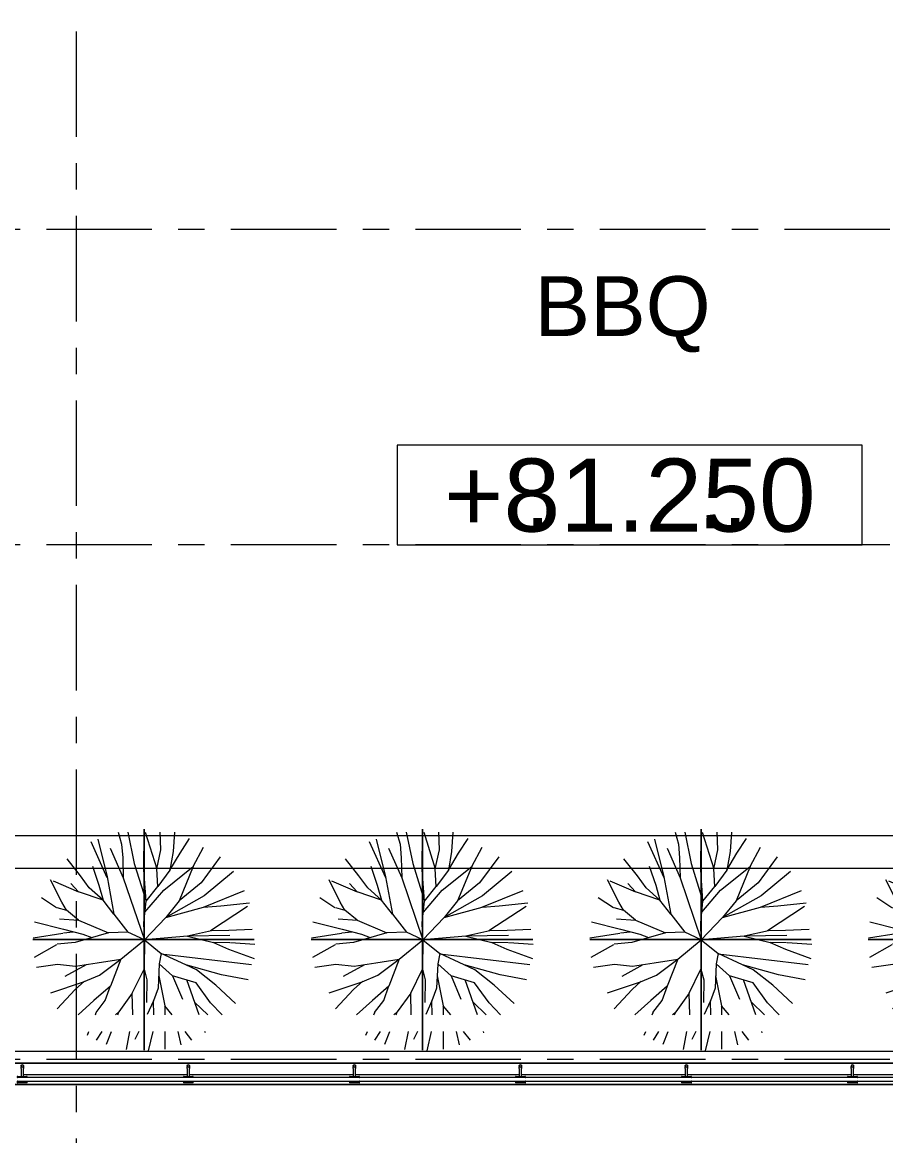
# Model space of a CAD drawing. Header units: millimetres. Extents: x -20144 to 117103, y -11426 to 48263.
# Drawn here: x 64325 to 69525, y 21391 to 28098 of the extents above; entities that cross this region are included whole.
import ezdxf
from ezdxf.enums import TextEntityAlignment as Align

# ---------------------------------------------------------------- set-up
doc = ezdxf.new("R2010")
doc.units = ezdxf.units.MM
doc.linetypes.add('Grid Line', pattern=[22.225, 12.7, -3.175, 3.175, -3.175])
for name, color, linetype, lineweight in [('CHU', 181, 'Continuous', 5), ('KI-HIEU-1', 151, 'Continuous', 9), ('L-SITE', 91, 'Continuous', 5), ('NET THAY 1', 41, 'Continuous', 5), ('NET THAY 2', 55, 'Continuous', 5), ('NET-THAY', 2, 'Continuous', 15), ('TRUC', 225, 'Continuous', 5)]:
    doc.layers.add(name, color=color, linetype=linetype, lineweight=lineweight)
doc.styles.add('Arial', font='arial.ttf', dxfattribs={"height": 476.25})
doc.styles.add('Arial_4', font='arial.ttf', dxfattribs={"height": 360})

# ---------------------------------------------------------------- blocks, each defined once
blk = doc.blocks.new('*U631')
at = {"color": 7, "ltscale": 30, "true_color": 0xffffff, "insert": (520, 350), "char_height": 200, "attachment_point": 5, "bg_fill": 3, "box_fill_scale": 1.25, "bg_fill_color": 256, "bg_fill_true_color": 13158600, "bg_fill_transparency": 0}
blk.add_mtext('\\A1;.      ..', dxfattribs=at)
blk.add_lwpolyline([(-200, 200), (1200, 200), (1200, 500), (-200, 500)], close=True)
at = {"color": 7, "style": 'Arial'}
blk.add_attdef('±0.000', text='', height=220, dxfattribs=at).set_placement((500, 350), align=Align.MIDDLE)
blk = doc.blocks.new('Railing - NBS_RailInfillPnl_Post-721024-MẶT BẰNG TẦNG 23')
at = {"layer": 'NET THAY 2'}
for p, q in [((-13, -5), (-13, 5)), ((13, 5), (13, -5))]:
    blk.add_line(p, q, dxfattribs=at)
blk = doc.blocks.new('Railing - Railing-537716-MẶT BẰNG TẦNG 23')
at = {"layer": 'NET THAY 1'}
for p, q in [((1523.5, 21827.1), (-8372.5, 21827.1)), ((-8372.5, 21827.1), (1523.5, 21827.1)), ((-6668.2, 21760.1), (-5681.5, 21760.1)), ((-5666.4, 21760.1), (-4681.5, 21760.1)), ((-4668.2, 21760.1), (-3681.5, 21760.1)), ((-3668.2, 21760.1), (-2681.5, 21760.1)), ((-2668.2, 21760.1), (-1681.5, 21760.1)), ((-1668.2, 21760.1), (-681.5, 21760.1)), ((-8499.5, 21700.1), (1650.5, 21700.1))]:
    blk.add_line(p, q, dxfattribs=at)
at = {"rotation": 270}
for p in [(-6451.5, 21730.1), (-4433.5, 21730.1), (-2415.5, 21730.1)]:
    blk.add_blockref('Railing - NBS_RailInfillPnl_Post-721024-MẶT BẰNG TẦNG 23', p, dxfattribs=at)
blk = doc.blocks.new('Top Rail Type - Top Rail_Internal_-538202-MẶT BẰNG TẦNG 23')
at = {"layer": 'NET THAY 1'}
for p, q in [((-5700.8, 21740.8), (-6648.8, 21740.8)), ((-4700.8, 21740.8), (-5648.8, 21740.8)), ((-3700.8, 21740.8), (-4648.8, 21740.8)), ((-2700.8, 21740.8), (-3648.8, 21740.8)), ((-1700.8, 21740.8), (-2648.8, 21740.8)), ((-700.8, 21740.8), (-1648.8, 21740.8)), ((-6645.8, 21719.3), (-5703.8, 21719.3)), ((-5645.8, 21719.3), (-4703.8, 21719.3)), ((-4643.8, 21719.3), (-3703.8, 21719.3)), ((-3645.8, 21719.3), (-2703.8, 21719.3)), ((-2645.8, 21719.3), (-1703.8, 21719.3)), ((-1645.8, 21719.3), (-703.8, 21719.3))]:
    blk.add_line(p, q, dxfattribs=at)
blk = doc.blocks.new('ALB-RAILING 32 - ALB-BALUSTER-V86-MẶT BẰNG TẦNG 23')
at = {"layer": 'NET THAY 1'}
for p, q in [((-30, 101.1), (-30, 91.9)), ((-30, 101.1), (30, 101.1)), ((-29, 101.1), (-30, 101.1)), ((-30, 91.9), (-29, 91.9)), ((30, 91.9), (-30, 91.9)), ((-30, 70.4), (-30, 63.2)), ((-30, 70.4), (30, 70.4)), ((-29, 70.4), (-30, 70.4)), ((30, 101.1), (29, 101.1)), ((29, 91.9), (30, 91.9)), ((30, 70.4), (29, 70.4)), ((30, 91.9), (30, 101.1)), ((30, 63.2), (30, 70.4)), ((-30, 63.2), (-26, 63.2)), ((30, 63.2), (-30, 63.2)), ((-7, 63.2), (-7, 15)), ((7, 15), (7, 63.2)), ((26, 63.2), (30, 63.2))]:
    blk.add_line(p, q, dxfattribs=at)
at = {"layer": 'NET THAY 1', "flags": 128}
for points in [[(-7, 1.4), (-7, 1.7), (-7, 2), (-7, 2.3), (-7, 2.6), (-7, 3), (-7, 3.3), (-7, 3.7), (-7, 4.1), (-7, 4.5), (-7, 5), (-7, 5.4), (-7, 5.9), (-7, 6.4), (-7, 6.9), (-7, 7.4), (-7, 7.9), (-7, 8.5), (-7, 9), (-7, 9.6), (-7, 10.1), (-7, 10.7), (-7, 11.3), (-7, 11.9), (-7, 12.5), (-7, 13), (-7, 13.6), (-7, 14.2), (-7, 14.8), (-7, 15)], [(7, 0), (7, -0.3), (7, -0.6), (6.9, -0.8), (6.9, -1.1), (6.9, -1.4), (6.8, -1.7)], [(7, 15), (7, 14.4), (7, 13.8), (7, 13.2), (7, 12.6), (7, 12), (7, 11.4), (7, 10.9), (7, 10.3), (7, 9.7), (7, 9.2), (7, 8.6), (7, 8.1), (7, 7.5), (7, 7), (7, 6.5), (7, 6), (7, 5.6), (7, 5.1), (7, 4.7), (7, 4.2), (7, 3.8), (7, 3.4), (7, 3.1), (7, 2.7)], [(-3, -6.3), (-3.2, -6.2), (-3.5, -6.1), (-3.7, -5.9), (-4, -5.8), (-4.2, -5.6), (-4.4, -5.4), (-4.6, -5.3), (-4.8, -5.1), (-5, -4.9), (-5.2, -4.7), (-5.4, -4.5), (-5.6, -4.2), (-5.7, -4), (-5.9, -3.8), (-6, -3.5), (-6.2, -3.3), (-6.3, -3), (-6.4, -2.8), (-6.5, -2.5), (-6.6, -2.3), (-6.7, -2), (-6.8, -1.7), (-6.8, -1.5), (-6.9, -1.2)], [(0, -7), (-0.3, -7), (-0.6, -7), (-0.8, -6.9), (-1.1, -6.9), (-1.4, -6.9), (-1.7, -6.8)], [(6.6, -2.5), (6.4, -2.7), (6.3, -3), (6.2, -3.2), (6.1, -3.5), (5.9, -3.7), (5.8, -4), (5.6, -4.2), (5.4, -4.4), (5.3, -4.6), (5.1, -4.8), (4.9, -5), (4.7, -5.2), (4.5, -5.4), (4.2, -5.6), (4, -5.7), (3.8, -5.9), (3.5, -6), (3.3, -6.2), (3, -6.3), (2.8, -6.4), (2.5, -6.5), (2.3, -6.6), (2, -6.7), (1.7, -6.8), (1.5, -6.8), (1.2, -6.9), (0.9, -6.9), (0.6, -7), (0.4, -7), (0.1, -7), (0, -7)]]:
    blk.add_lwpolyline(points, dxfattribs=at)
at = {"layer": 'NET THAY 1'}
for start, end in [(90, 270), (270, 90)]:
    blk.add_arc((0, 0), 7, start, end, dxfattribs=at)
blk = doc.blocks.new('CAY XANH 1 - new block_dwg_110_植栽_中_高木 - 落葉1_φ4000_H5500-1445069-IDEA-4th Storey - Detail-714095-MẶT BẰNG TẦNG 23')
at = {"layer": 'L-SITE'}
for p, q in [((-667, 1111), (-958, 1760)), ((879, 1317), (625, 696)), ((1796, 880), (1057, 580)), ((-1850, 759), (-1578, 578)), ((-1570, 578), (-1398, 529)), ((1855, 599), (1188, 159)), ((-2000, 33), (-1462, 119)), ((-1453, 121), (-1278, 144)), ((-1975, -315), (-1571, -88)), ((1984, -88), (1545, -58)), ((1923, -449), (303, -262)), ((-1423, -653), (-1041, -445)), ((983, -1349), (762, -724)), ((502, -1349), (365, -1191)), ((1138, -1349), (902, -1122)), ((-880, -1349), (-864, -1308)), ((-1024, -1718), (-996, -1647)), ((-766, -1647), (-866, -1803)), ((-682, -1880), (-593, -1647)), ((-321, -1974), (-258, -1647)), ((-98, -1647), (-170, -1795)), ((76, -1999), (158, -1647)), ((365, -1647), (365, -1967)), ((659, -1888), (605, -1647)), ((855, -1808), (734, -1647)), ((1097, -1672), (1088, -1647))]:
    blk.add_line(p, q, dxfattribs=at)
at = {"layer": 'L-SITE', "flags": 128}
for points in [[(-838, 1808), (-670, 1129), (-546, 458), (-743, 713), (-989, 932), (-1147, 1149), (-1389, 1451)], [(-470, 1933), (-408, 1715), (-389, 1474), (-379, 1110)], [(-297, 1933), (-181, 1368), (30, 691), (242, 956)], [(16, 1933), (224, 1272), (298, 1613), (287, 1933)], [(541, 1933), (518, 1586), (459, 1252), (641, 1557), (813, 1820)], [(-615, 1645), (-379, 1110), (0, 0), (-295, 133)], [(10, 497), (348, 890), (879, 1317), (1065, 1665)], [(1939, 182), (1516, 167), (1206, 162), (773, 64), (0, 0), (-10, 303), (30, 691), (-10, 1257), (-10, 1592)], [(1364, 1487), (1021, 1024), (625, 696), (384, 396), (0, 0), (305, -251), (268, -432)], [(-934, 1324), (-819, 978), (-743, 713), (-1182, 862)], [(459, 1252), (242, 956), (224, 1272)], [(1602, 1227), (1074, 790), (384, 396), (1064, 582), (1374, 607), (1887, 662)], [(-1522, 376), (-1182, 348), (-1399, 530), (-1482, 672), (-1685, 1077)], [(-1640, 1059), (-1182, 862), (-1319, 1008)], [(-546, 458), (-295, 133), (-645, 125)], [(-1974, 319), (-1451, 187), (-1104, 101), (-945, 37)], [(-1182, 348), (-645, 125), (-1245, -52), (-1564, -80)], [(-1683, -957), (-1092, -755), (-807, -637), (-423, -352), (0, 0), (-5, -527)], [(1538, 78), (773, 64), (1241, -50)], [(1534, -57), (1241, -50), (1512, -168), (1971, -338)], [(-1938, -494), (-1560, -440), (-1235, -475), (-846, -416), (-423, -352), (-610, -834), (-905, -1095), (-1192, -1349)], [(1865, -721), (1389, -632), (743, -453), (305, -251)], [(-217, -960), (-5, -527), (44, -720), (39, -1126)], [(508, -651), (268, -432), (248, -870), (165, -1101)], [(1640, -1145), (1284, -817), (935, -541), (743, -453)], [(-1567, -1243), (-1244, -895), (-1077, -745)], [(258, -651), (365, -1191), (365, -1349)], [(1397, -1349), (1191, -1135), (931, -773), (508, -651), (685, -1070)], [(-867, -1310), (-703, -1095), (-608, -832)], [(-208, -1349), (-217, -960), (-458, -1297)], [(170, -1349), (165, -1101), (52, -1342)], [(-478, -1349), (-458, -1297), (-518, -1349)]]:
    blk.add_lwpolyline(points, dxfattribs=at)
blk = doc.blocks.new('CAY XANH 1 - new block_dwg-714094-MẶT BẰNG TẦNG 23')
at = {"xscale": 0.5, "yscale": 0.5, "zscale": 0.5}
blk.add_blockref('CAY XANH 1 - new block_dwg_110_植栽_中_高木 - 落葉1_φ4000_H5500-1445069-IDEA-4th Storey - Detail-714095-MẶT BẰNG TẦNG 23', (-494874, 495980), dxfattribs=at)
blk = doc.blocks.new('CAY XANH 1 - CAY XANH_dwg-714093-MẶT BẰNG TẦNG 23')
at = {"layer": 'L-SITE'}
for p, q in [((28746.5, 0), (28733, 0)), ((28788.3, 0), (28770.7, 0)), ((28931.4, 0), (28921.9, 0)), ((29155.3, 0), (29164.1, 0))]:
    blk.add_line(p, q, dxfattribs=at)
at = {"layer": 'L-SITE', "flags": 128}
for points in [[(28694.1, 0), (28684.6, 0), (28661.3, 0), (28659.4, 0), (28644, 0), (28634.5, 0), (28611.2, 0), (28603.7, 0), (28594.2, 0), (28603.7, 0), (28609.6, 0), (28592.2, 0), (28570.9, 0), (28578.4, 0), (28603.7, 0), (28662, 0), (28642.6, 0), (28600.1, 0), (28579.1, 0), (28609.9, 0), (28604, 0), (28575.2, 0), (28563.7, 0), (28584.7, 0), (28609.9, 0), (28613.8, 0), (28600.1, 0), (28611.8, 0), (28638.7, 0), (28677.6, 0), (28708.4, 0), (28713.9, 0), (28725.7, 0), (28715.9, 0), (28712.3, 0), (28702.5, 0), (28691, 0), (28706.4, 0), (28731.3, 0), (28735.2, 0), (28750.6, 0), (28756.5, 0), (28781.4, 0), (28806.3, 0), (28821.7, 0), (28833.5, 0), (28837.1, 0), (28862.3, 0), (28883.3, 0), (28898.7, 0), (28916, 0), (28931.4, 0)], [(28647.5, 0), (28660.7, 0), (28678.3, 0), (28673.9, 0), (28669.5, 0), (28647.5, 0)], [(29039.2, 0), (29014.3, 0), (28989.4, 0), (28974, 0), (28975.7, 0), (28958.6, 0), (28943.2, 0), (28925.9, 0), (28918, 0), (28931.4, 0), (28920, 0), (28895.1, 0), (28877.7, 0), (28821.5, 0), (28814, 0), (28794.6, 0), (28769.7, 0), (28707.5, 0), (28715.4, 0), (28722.9, 0), (28717.3, 0), (28707.5, 0), (28702, 0), (28694.1, 0)], [(28752.4, 0), (28737, 0), (28715.7, 0)], [(28715.7, 0), (28725.2, 0), (28721.6, 0), (28735, 0), (28740.6, 0), (28746.5, 0), (28765.8, 0), (28752.4, 0)], [(28733, 0), (28738.9, 0), (28756, 0), (28765.8, 0), (28771.4, 0), (28775.3, 0), (28781.2, 0), (28788.7, 0), (28792.7, 0), (28732.7, 0)], [(28732.7, 0), (28740.3, 0), (28815.9, 0), (28825.4, 0), (28881.6, 0), (28895.1, 0), (28898.7, 0), (28889.2, 0), (28895.1, 0), (28904.6, 0), (28921.9, 0), (28927.8, 0)], [(28763.8, 0), (28748.4, 0), (28746.5, 0)], [(28785.1, 0), (28788.7, 0), (28790.7, 0), (28785.1, 0), (28763.8, 0)], [(28770.7, 0), (28768.5, 0), (28779.5, 0), (28788.3, 0)], [(28817.6, 0), (28796.6, 0), (28785.1, 0)], [(28921.9, 0), (28908.5, 0), (28910.5, 0), (28893.1, 0), (28898.7, 0), (28893.1, 0), (28867.9, 0), (28812, 0)], [(28812, 0), (28823.5, 0), (28817.6, 0)], [(28927.8, 0), (28939.3, 0), (28941.3, 0), (28946.8, 0), (28956.7, 0), (28933.4, 0), (28921.9, 0), (28931.4, 0), (28946.8, 0), (28962.2, 0), (28970.1, 0), (28981.6, 0), (28995, 0)], [(29091.3, 0), (29110.6, 0), (29116.2, 0), (29106.7, 0), (29089.3, 0), (29081.8, 0), (29072, 0), (29058.5, 0), (29037.2, 0), (29033.6, 0), (29018.2, 0), (29008.4, 0), (29002.8, 0), (28997, 0), (28983.5, 0), (28966.2, 0), (28958.6, 0), (28956.7, 0), (28939.3, 0), (28921.9, 0)], [(28921.9, 0), (28931.4, 0), (28933.4, 0), (28943.2, 0), (28956.7, 0), (28954.7, 0), (28958.6, 0), (28975.7, 0), (28981.6, 0), (28987.5, 0), (29004.8, 0), (29037.2, 0), (29047.1, 0), (29053, 0), (29041.2, 0), (29043.1, 0), (29051, 0), (29068.4, 0)], [(28995, 0), (29010.4, 0), (29025.8, 0), (29020.2, 0), (29006.5, 0)], [(29006.5, 0), (29025.8, 0), (29029.7, 0), (29018.2, 0), (29025.8, 0), (29045.1, 0), (29053, 0), (29062.5, 0), (29070, 0), (29083.8, 0), (29108.7, 0), (29114.5, 0)], [(29312.7, 0), (29293.4, 0), (29302.9, 0), (29316.3, 0), (29320.3, 0), (29302.9, 0), (29285.5, 0), (29262.6, 0), (29270.1, 0), (29304.9, 0), (29312.7, 0), (29304.9, 0), (29297.3, 0), (29281.9, 0), (29327.3, 0), (29348.6, 0), (29330.1, 0), (29343.5, 0), (29390.9, 0), (29381.4, 0), (29362, 0), (29366, 0), (29373.5, 0), (29352.5, 0), (29344.7, 0), (29331.2, 0), (29311.9, 0), (29298.5, 0), (29229.9, 0), (29212.5, 0), (29205, 0), (29176.1, 0), (29168.3, 0), (29150.9, 0), (29145.3, 0), (29160.7, 0), (29174.2, 0), (29170.2, 0), (29152.9, 0), (29145.3, 0), (29102.8, 0), (29106.7, 0), (29070, 0), (29043.1, 0), (29037.2, 0)], [(29037.2, 0), (29058.5, 0), (29072, 0), (29087.4, 0), (29099.2, 0), (29089.3, 0), (29075.9, 0), (29068.4, 0), (29104.7, 0), (29116.2, 0)], [(29116.2, 0), (29091.3, 0), (29083.8, 0), (29070, 0), (29049, 0), (29039.2, 0)], [(29068.4, 0), (29056.6, 0), (29060.5, 0), (29112.3, 0), (29147, 0), (29158.4, 0), (29135.5, 0), (29131.6, 0), (29147, 0), (29162.4, 0), (29169.9, 0), (29187.3, 0), (29195.1, 0), (29222, 0), (29233.5, 0), (29256.7, 0), (29210.9, 0), (29220.4, 0), (29208.6, 0), (29224, 0), (29237.7, 0), (29247.2, 0), (29260.6, 0), (29268.5, 0), (29283.9, 0), (29299.3, 0), (29312.7, 0)], [(29114.5, 0), (29100.8, 0), (29091.3, 0)], [(29160.7, 0), (29147, 0), (29133.5, 0), (29139.4, 0), (29162.4, 0), (29170.2, 0), (29154.8, 0)], [(29164.1, 0), (29172.9, 0), (29179.5, 0), (29192.7, 0), (29186.1, 0), (29150.9, 0), (29144.3, 0), (29137.8, 0), (29144.3, 0), (29155.3, 0)], [(29154.8, 0), (29162.4, 0), (29181.7, 0), (29191.5, 0), (29185.6, 0), (29212.5, 0), (29224, 0), (29205, 0), (29199.1, 0), (29177.8, 0), (29179.7, 0)], [(29179.7, 0), (29174.2, 0), (29160.7, 0)], [(29221.3, 0), (29199.3, 0), (29186.1, 0), (29199.3, 0)], [(29199.3, 0), (29210.3, 0), (29230.1, 0), (29241.1, 0), (29283.4, 0), (29301, 0), (29296.6, 0), (29238.9, 0), (29241.1, 0), (29225.7, 0), (29221.3, 0)]]:
    blk.add_lwpolyline(points, dxfattribs=at)
for points in [[(28645.7, 0), (28641.3, 0), (28706.9, 0), (28676.5, 0), (28672.1, 0), (28685.3, 0), (28676.5, 0)], [(28690.8, 0), (28669.5, 0), (28662, 0), (28675.4, 0), (28681, 0), (28698.3, 0), (28700.3, 0)], [(28737.7, 0), (28750.9, 0), (28759.7, 0), (28755.3, 0), (28737.7, 0), (28711.3, 0), (28700.3, 0), (28698.1, 0), (28715.7, 0), (28717.9, 0), (28722.3, 0), (28739.9, 0)], [(28785.9, 0), (28783.7, 0), (28768.3, 0), (28757.3, 0), (28752.9, 0), (28748.5, 0), (28768.3, 0), (28777.1, 0)], [(28904.6, 0), (28915.6, 0), (28871.6, 0), (28805.9, 0), (28810.3, 0), (28803.7, 0), (28873.8, 0), (28882.6, 0)], [(28871.6, 0), (28858.4, 0), (28851.8, 0), (28862.8, 0)], [(28898, 0), (28909, 0), (28928.8, 0), (28931, 0), (28935.4, 0), (28942, 0), (28931, 0), (28909, 0), (28880.4, 0)], [(28926.6, 0), (28942, 0), (28957.4, 0), (28950.8, 0), (28975, 0), (28957.4, 0), (28948.6, 0), (28915.6, 0)], [(28970.6, 0), (28975, 0), (28957.4, 0), (28942, 0), (28955.2, 0), (28950.8, 0)], [(29036.6, 0), (29043.2, 0), (29045.4, 0), (29025.6, 0), (29023.4, 0)], [(29118, 0), (29115.8, 0), (29135.6, 0), (29140, 0), (29129, 0)], [(29157.5, 0), (29161.9, 0), (29190.5, 0), (29194.9, 0), (29192.7, 0), (29205.9, 0), (29225.7, 0), (29219.1, 0), (29205.9, 0), (29203.7, 0), (29192.7, 0), (29164.1, 0)], [(29287, 0), (29239.4, 0), (29231.8, 0), (29294.6, 0), (29300.5, 0), (29319.8, 0), (29304.4, 0)]]:
    blk.add_lwpolyline(points, close=True, dxfattribs=at)
blk = doc.blocks.new('CAY XANH 1 - CAY XANH_dwg-714092-MẶT BẰNG TẦNG 23')
at = {"layer": 'L-SITE'}
for p, q in [((0, -28746.5), (0, -28733)), ((0, -28788.3), (0, -28770.7)), ((0, -28931.4), (0, -28921.9)), ((0, -29155.3), (0, -29164.1))]:
    blk.add_line(p, q, dxfattribs=at)
at = {"layer": 'L-SITE', "flags": 128}
for points in [[(0, -28694.1), (0, -28684.6), (0, -28661.3), (0, -28659.4), (0, -28644), (0, -28634.5), (0, -28611.2), (0, -28603.7), (0, -28594.2), (0, -28603.7), (0, -28609.6), (0, -28592.2), (0, -28570.9), (0, -28578.4), (0, -28603.7), (0, -28662), (0, -28642.6), (0, -28600.1), (0, -28579.1), (0, -28609.9), (0, -28604), (0, -28575.2), (0, -28563.7), (0, -28584.7), (0, -28609.9), (0, -28613.8), (0, -28600.1), (0, -28611.8), (0, -28638.7), (0, -28677.6), (0, -28708.4), (0, -28713.9), (0, -28725.7), (0, -28715.9), (0, -28712.3), (0, -28702.5), (0, -28691), (0, -28706.4), (0, -28731.3), (0, -28735.2), (0, -28750.6), (0, -28756.5), (0, -28781.4), (0, -28806.3), (0, -28821.7), (0, -28833.5), (0, -28837.1), (0, -28862.3), (0, -28883.3), (0, -28898.7), (0, -28916), (0, -28931.4)], [(0, -28647.5), (0, -28660.7), (0, -28678.3), (0, -28673.9), (0, -28669.5), (0, -28647.5)], [(0, -29039.2), (0, -29014.3), (0, -28989.4), (0, -28974), (0, -28975.7), (0, -28958.6), (0, -28943.2), (0, -28925.9), (0, -28918), (0, -28931.4), (0, -28920), (0, -28895.1), (0, -28877.7), (0, -28821.5), (0, -28814), (0, -28794.6), (0, -28769.7), (0, -28707.5), (0, -28715.4), (0, -28722.9), (0, -28717.3), (0, -28707.5), (0, -28702), (0, -28694.1)], [(0, -28752.4), (0, -28737), (0, -28715.7)], [(0, -28715.7), (0, -28725.2), (0, -28721.6), (0, -28735), (0, -28740.6), (0, -28746.5), (0, -28765.8), (0, -28752.4)], [(0, -28733), (0, -28738.9), (0, -28756), (0, -28765.8), (0, -28771.4), (0, -28775.3), (0, -28781.2), (0, -28788.7), (0, -28792.7), (0, -28732.7)], [(0, -28732.7), (0, -28740.3), (0, -28815.9), (0, -28825.4), (0, -28881.6), (0, -28895.1), (0, -28898.7), (0, -28889.2), (0, -28895.1), (0, -28904.6), (0, -28921.9), (0, -28927.8)], [(0, -28763.8), (0, -28748.4), (0, -28746.5)], [(0, -28785.1), (0, -28788.7), (0, -28790.7), (0, -28785.1), (0, -28763.8)], [(0, -28770.7), (0, -28768.5), (0, -28779.5), (0, -28788.3)], [(0, -28817.6), (0, -28796.6), (0, -28785.1)], [(0, -28921.9), (0, -28908.5), (0, -28910.5), (0, -28893.1), (0, -28898.7), (0, -28893.1), (0, -28867.9), (0, -28812)], [(0, -28812), (0, -28823.5), (0, -28817.6)], [(0, -28927.8), (0, -28939.3), (0, -28941.3), (0, -28946.8), (0, -28956.7), (0, -28933.4), (0, -28921.9), (0, -28931.4), (0, -28946.8), (0, -28962.2), (0, -28970.1), (0, -28981.6), (0, -28995)], [(0, -29091.3), (0, -29110.6), (0, -29116.2), (0, -29106.7), (0, -29089.3), (0, -29081.8), (0, -29072), (0, -29058.5), (0, -29037.2), (0, -29033.6), (0, -29018.2), (0, -29008.4), (0, -29002.8), (0, -28997), (0, -28983.5), (0, -28966.2), (0, -28958.6), (0, -28956.7), (0, -28939.3), (0, -28921.9)], [(0, -28921.9), (0, -28931.4), (0, -28933.4), (0, -28943.2), (0, -28956.7), (0, -28954.7), (0, -28958.6), (0, -28975.7), (0, -28981.6), (0, -28987.5), (0, -29004.8), (0, -29037.2), (0, -29047.1), (0, -29053), (0, -29041.2), (0, -29043.1), (0, -29051), (0, -29068.4)], [(0, -28995), (0, -29010.4), (0, -29025.8), (0, -29020.2), (0, -29006.5)], [(0, -29006.5), (0, -29025.8), (0, -29029.7), (0, -29018.2), (0, -29025.8), (0, -29045.1), (0, -29053), (0, -29062.5), (0, -29070), (0, -29083.8), (0, -29108.7), (0, -29114.5)], [(0, -29312.7), (0, -29293.4), (0, -29302.9), (0, -29316.3), (0, -29320.3), (0, -29302.9), (0, -29285.5), (0, -29262.6), (0, -29270.1), (0, -29304.9), (0, -29312.7), (0, -29304.9), (0, -29297.3), (0, -29281.9), (0, -29327.3), (0, -29348.6), (0, -29330.1), (0, -29343.5), (0, -29390.9), (0, -29381.4), (0, -29362), (0, -29366), (0, -29373.5), (0, -29352.5), (0, -29344.7), (0, -29331.2), (0, -29311.9), (0, -29298.5), (0, -29229.9), (0, -29212.5), (0, -29205), (0, -29176.1), (0, -29168.3), (0, -29150.9), (0, -29145.3), (0, -29160.7), (0, -29174.2), (0, -29170.2), (0, -29152.9), (0, -29145.3), (0, -29102.8), (0, -29106.7), (0, -29070), (0, -29043.1), (0, -29037.2)], [(0, -29037.2), (0, -29058.5), (0, -29072), (0, -29087.4), (0, -29099.2), (0, -29089.3), (0, -29075.9), (0, -29068.4), (0, -29104.7), (0, -29116.2)], [(0, -29116.2), (0, -29091.3), (0, -29083.8), (0, -29070), (0, -29049), (0, -29039.2)], [(0, -29068.4), (0, -29056.6), (0, -29060.5), (0, -29112.3), (0, -29147), (0, -29158.4), (0, -29135.5), (0, -29131.6), (0, -29147), (0, -29162.4), (0, -29169.9), (0, -29187.3), (0, -29195.1), (0, -29222), (0, -29233.5), (0, -29256.7), (0, -29210.9), (0, -29220.4), (0, -29208.6), (0, -29224), (0, -29237.7), (0, -29247.2), (0, -29260.6), (0, -29268.5), (0, -29283.9), (0, -29299.3), (0, -29312.7)], [(0, -29114.5), (0, -29100.8), (0, -29091.3)], [(0, -29160.7), (0, -29147), (0, -29133.5), (0, -29139.4), (0, -29162.4), (0, -29170.2), (0, -29154.8)], [(0, -29164.1), (0, -29172.9), (0, -29179.5), (0, -29192.7), (0, -29186.1), (0, -29150.9), (0, -29144.3), (0, -29137.8), (0, -29144.3), (0, -29155.3)], [(0, -29154.8), (0, -29162.4), (0, -29181.7), (0, -29191.5), (0, -29185.6), (0, -29212.5), (0, -29224), (0, -29205), (0, -29199.1), (0, -29177.8), (0, -29179.7)], [(0, -29179.7), (0, -29174.2), (0, -29160.7)], [(0, -29221.3), (0, -29199.3), (0, -29186.1), (0, -29199.3)], [(0, -29199.3), (0, -29210.3), (0, -29230.1), (0, -29241.1), (0, -29283.4), (0, -29301), (0, -29296.6), (0, -29238.9), (0, -29241.1), (0, -29225.7), (0, -29221.3)]]:
    blk.add_lwpolyline(points, dxfattribs=at)
for points in [[(0, -28645.7), (0, -28641.3), (0, -28706.9), (0, -28676.5), (0, -28672.1), (0, -28685.3), (0, -28676.5)], [(0, -28690.8), (0, -28669.5), (0, -28662), (0, -28675.4), (0, -28681), (0, -28698.3), (0, -28700.3)], [(0, -28737.7), (0, -28750.9), (0, -28759.7), (0, -28755.3), (0, -28737.7), (0, -28711.3), (0, -28700.3), (0, -28698.1), (0, -28715.7), (0, -28717.9), (0, -28722.3), (0, -28739.9)], [(0, -28785.9), (0, -28783.7), (0, -28768.3), (0, -28757.3), (0, -28752.9), (0, -28748.5), (0, -28768.3), (0, -28777.1)], [(0, -28904.6), (0, -28915.6), (0, -28871.6), (0, -28805.9), (0, -28810.3), (0, -28803.7), (0, -28873.8), (0, -28882.6)], [(0, -28871.6), (0, -28858.4), (0, -28851.8), (0, -28862.8)], [(0, -28898), (0, -28909), (0, -28928.8), (0, -28931), (0, -28935.4), (0, -28942), (0, -28931), (0, -28909), (0, -28880.4)], [(0, -28926.6), (0, -28942), (0, -28957.4), (0, -28950.8), (0, -28975), (0, -28957.4), (0, -28948.6), (0, -28915.6)], [(0, -28970.6), (0, -28975), (0, -28957.4), (0, -28942), (0, -28955.2), (0, -28950.8)], [(0, -29036.6), (0, -29043.2), (0, -29045.4), (0, -29025.6), (0, -29023.4)], [(0, -29118), (0, -29115.8), (0, -29135.6), (0, -29140), (0, -29129)], [(0, -29157.5), (0, -29161.9), (0, -29190.5), (0, -29194.9), (0, -29192.7), (0, -29205.9), (0, -29225.7), (0, -29219.1), (0, -29205.9), (0, -29203.7), (0, -29192.7), (0, -29164.1)], [(0, -29287), (0, -29239.4), (0, -29231.8), (0, -29294.6), (0, -29300.5), (0, -29319.8), (0, -29304.4)]]:
    blk.add_lwpolyline(points, close=True, dxfattribs=at)
blk = doc.blocks.new('CAY XANH 1 - CAY XANH 1-678680-MẶT BẰNG TẦNG 23')
for name, p, xscale, yscale, zscale in [('CAY XANH 1 - new block_dwg-714094-MẶT BẰNG TẦNG 23', (331762.8, -332503.6), 0.6703958691910499, 0.6703958691910499, 0.6703958691910499), ('CAY XANH 1 - CAY XANH_dwg-714092-MẶT BẰNG TẦNG 23', (0, 46610), 1.608504446305672, 1.608504446305672, 1.608504446305672), ('CAY XANH 1 - CAY XANH_dwg-714093-MẶT BẰNG TẦNG 23', (-46720.7, 0), 1.612196637345681, 1.612196637345681, 1.612196637345681)]:
    blk.add_blockref(name, p, dxfattribs=dict(xscale=xscale, yscale=yscale, zscale=zscale))

msp = doc.modelspace()

# ---------------------------------------------------------------- linework, layer by layer
at = {"layer": 'NET-THAY', "lineweight": 9}
for p, q in [((64000.5, 23199.9), (72450.5, 23199.9)), ((72450.5, 22999.9), (64000.5, 22999.9)), ((62700.5, 21899.9), (72450.5, 21899.9)), ((72450.5, 21699.9), (62500.5, 21699.9))]:
    msp.add_line(p, q, dxfattribs=at)
at = {"layer": 'TRUC', "linetype": 'Grid Line', "ltscale": 50}
for p, q in [((64650.5, 43599.9), (64650.5, -7167.6)), ((114000.5, 26849.9), (58907.6, 26849.9)), ((114000.5, 21849.9), (58907.6, 21849.9))]:
    msp.add_line(p, q, dxfattribs=at)

# ---------------------------------------------------------------- block references
at = {"lineweight": 9}
for name, p in [('Railing - Railing-537716-MẶT BẰNG TẦNG 23', (71000, 0)), ('Top Rail Type - Top Rail_Internal_-538202-MẶT BẰNG TẦNG 23', (71000, 0)), ('CAY XANH 1 - CAY XANH 1-678680-MẶT BẰNG TẦNG 23', (65059.1, 22572.4)), ('CAY XANH 1 - CAY XANH 1-678680-MẶT BẰNG TẦNG 23', (66736.1, 22572.4)), ('CAY XANH 1 - CAY XANH 1-678680-MẶT BẰNG TẦNG 23', (68413.1, 22572.4)), ('CAY XANH 1 - CAY XANH 1-678680-MẶT BẰNG TẦNG 23', (70090.1, 22572.4))]:
    msp.add_blockref(name, p, dxfattribs=at)
at = {"lineweight": 9, "rotation": 180}
for p in [(64325.2, 21811.3), (65325.2, 21811.3), (66325.2, 21811.3), (67325.2, 21811.3), (68325.2, 21811.3), (69325.2, 21811.3)]:
    msp.add_blockref('ALB-RAILING 32 - ALB-BALUSTER-V86-MẶT BẰNG TẦNG 23', p, dxfattribs=at)

# ---------------------------------------------------------------- texts
at = {"layer": 'CHU', "color": 7, "insert": (68471, 26568.1), "char_height": 360, "width": 1056.46, "attachment_point": 3, "line_spacing_factor": 0.936439, "style": 'Arial_4'}
msp.add_mtext('\\pt2540.0016,5079.9996,7620.0012,10159.9992,12700.0008,15239.9988,17780.0004,20319.9984,22860,25400.0016,27939.9996,30480.0012,33019.9992,35560.0008,38099.9988,40640.0004,43179.9984,45720,48260.0016,50799.9996,53340.0012,55879.9992,58420.0008,60959.9988,63500.0004,66039.9984,68580,71120.0016,73659.9996,76200.0012,78739.9992,81280.0008;BBQ', dxfattribs=at)

# ---------------------------------------------------------------- next in the draw order: block references
at = {"layer": 'KI-HIEU-1', "linetype": 'ByBlock', "xscale": 2, "yscale": 2, "zscale": 2}
msp.add_blockref('*U631', (66983.9, 24549.9), dxfattribs=at).add_auto_attribs({'±0.000': '+81.250'})

# ---------------------------------------------------------------- next in the draw order: linework, layer by layer
at = {"layer": 'TRUC', "linetype": 'Grid Line', "ltscale": 50}
msp.add_line((114000.5, 24949.9), (56593, 24949.9), dxfattribs=at)

doc.saveas('drawing.dxf')
